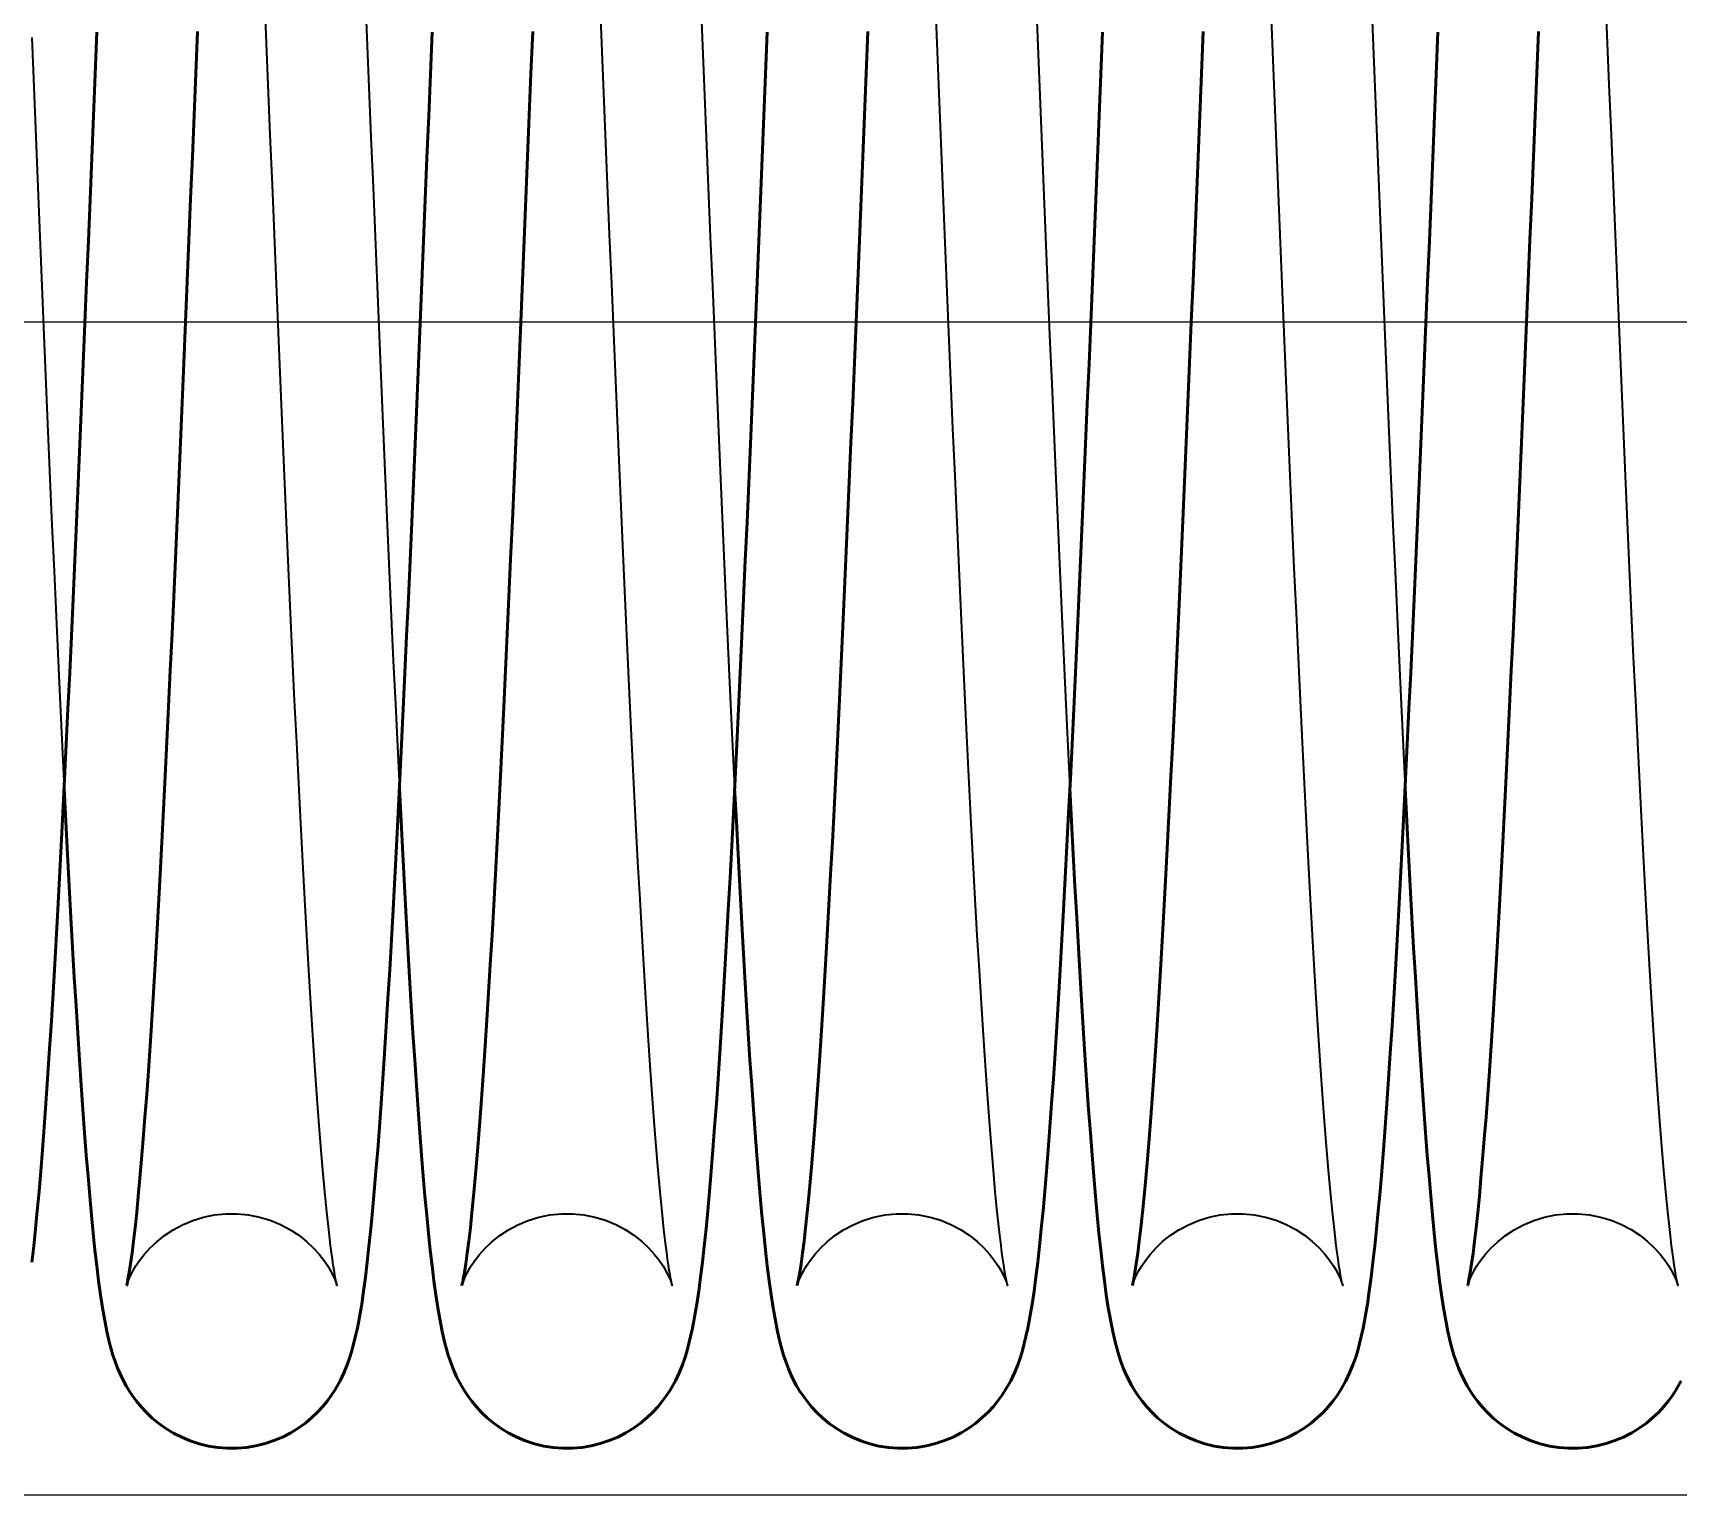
# Model space of a CAD drawing. Header units: millimetres. Extents: x 1448 to 104164, y -19509 to -89.
# Drawn here: x 4319.8 to 4375.9, y -1813.4 to -1763.6 of the extents above; entities that cross this region are included whole.
import ezdxf

# ---------------------------------------------------------------- set-up
doc = ezdxf.new("R2010")
doc.units = ezdxf.units.MM
doc.header["$LTSCALE"] = 60
doc.header["$MEASUREMENT"] = 0
doc.layers.get('0').update_dxf_attribs({"linetype": 'CONTINUOUS'})
doc.layers.add('가려진 것(ISO)', color=7, linetype='CONTINUOUS', lineweight=35)
doc.layers.add('가시적인 것(ISO)', color=7, linetype='CONTINUOUS', lineweight=50)

# ---------------------------------------------------------------- blocks, each defined once
blk = doc.blocks.new('토션스프링1234567')
at = {"layer": '가려진 것(ISO)', "flags": 128}
for points in [[(21462938.524, -50953003.351), (21462938.455, -50953005.058), (21462938.386, -50953006.761), (21462938.317, -50953008.464), (21462938.248, -50953010.165), (21462938.179, -50953011.859), (21462938.109, -50953013.543), (21462938.04, -50953015.213), (21462937.971, -50953016.865), (21462937.902, -50953018.497), (21462937.833, -50953020.105), (21462937.764, -50953021.691), (21462937.695, -50953023.256), (21462937.625, -50953024.796), (21462937.556, -50953026.308), (21462937.487, -50953027.788), (21462937.418, -50953029.235), (21462937.348, -50953030.644)], [(21462949.953, -50953003.351), (21462949.884, -50953005.058), (21462949.815, -50953006.761), (21462949.746, -50953008.464), (21462949.676, -50953010.165), (21462949.607, -50953011.859), (21462949.538, -50953013.543), (21462949.469, -50953015.213), (21462949.399, -50953016.865), (21462949.33, -50953018.497), (21462949.261, -50953020.105), (21462949.192, -50953021.691), (21462949.123, -50953023.256), (21462949.054, -50953024.796), (21462948.985, -50953026.308), (21462948.915, -50953027.788), (21462948.846, -50953029.235), (21462948.777, -50953030.644)], [(21462961.381, -50953003.351), (21462961.312, -50953005.058), (21462961.243, -50953006.761), (21462961.174, -50953008.464), (21462961.105, -50953010.165), (21462961.036, -50953011.859), (21462960.966, -50953013.543), (21462960.897, -50953015.213), (21462960.828, -50953016.865), (21462960.759, -50953018.497), (21462960.69, -50953020.105), (21462960.621, -50953021.691), (21462960.552, -50953023.256), (21462960.483, -50953024.796), (21462960.413, -50953026.308), (21462960.344, -50953027.788), (21462960.275, -50953029.235), (21462960.206, -50953030.644)], [(21462972.81, -50953003.351), (21462972.741, -50953005.058), (21462972.672, -50953006.761), (21462972.603, -50953008.464), (21462972.534, -50953010.165), (21462972.464, -50953011.859), (21462972.395, -50953013.543), (21462972.326, -50953015.213), (21462972.257, -50953016.865), (21462972.188, -50953018.497), (21462972.119, -50953020.105), (21462972.05, -50953021.691), (21462971.98, -50953023.256), (21462971.911, -50953024.796), (21462971.842, -50953026.308), (21462971.773, -50953027.788), (21462971.703, -50953029.235), (21462971.634, -50953030.644)], [(21462984.169, -50953005.058), (21462984.1, -50953006.761), (21462984.031, -50953008.464), (21462983.962, -50953010.165), (21462983.893, -50953011.859), (21462983.824, -50953013.543), (21462983.754, -50953015.213), (21462983.685, -50953016.865), (21462983.616, -50953018.497), (21462983.547, -50953020.105), (21462983.478, -50953021.691), (21462983.409, -50953023.256), (21462983.34, -50953024.796), (21462983.27, -50953026.308), (21462983.201, -50953027.788), (21462983.132, -50953029.235), (21462983.063, -50953030.644)], [(21462935.219, -50953047.609), (21462935.212, -50953047.585), (21462935.183, -50953047.502), (21462935.157, -50953047.434), (21462935.12, -50953047.344), (21462935.067, -50953047.232), (21462934.995, -50953047.096), (21462934.9, -50953046.935), (21462934.775, -50953046.75), (21462934.618, -50953046.547), (21462934.423, -50953046.332), (21462934.193, -50953046.114), (21462933.93, -50953045.903), (21462933.634, -50953045.709), (21462933.31, -50953045.536), (21462932.965, -50953045.392), (21462932.601, -50953045.281), (21462932.223, -50953045.204), (21462931.838, -50953045.164), (21462931.451, -50953045.164), (21462931.065, -50953045.201), (21462930.687, -50953045.276), (21462930.323, -50953045.385), (21462929.976, -50953045.528), (21462929.65, -50953045.7), (21462929.353, -50953045.893), (21462929.087, -50953046.103), (21462928.856, -50953046.321), (21462928.659, -50953046.537), (21462928.5, -50953046.741), (21462928.374, -50953046.927), (21462928.277, -50953047.09), (21462928.204, -50953047.228), (21462928.151, -50953047.34), (21462928.113, -50953047.43), (21462928.086, -50953047.499), (21462928.068, -50953047.549), (21462928.051, -50953047.603), (21462928.05, -50953047.604), (21462928.06, -50953047.565), (21462928.076, -50953047.489), (21462928.097, -50953047.382), (21462928.122, -50953047.248), (21462928.148, -50953047.091), (21462928.176, -50953046.91), (21462928.205, -50953046.709), (21462928.236, -50953046.486), (21462928.267, -50953046.244), (21462928.331, -50953045.703), (21462928.397, -50953045.094), (21462928.463, -50953044.417), (21462928.53, -50953043.676), (21462928.597, -50953042.871), (21462928.665, -50953042.007), (21462928.734, -50953041.085), (21462928.802, -50953040.108), (21462928.871, -50953039.079), (21462928.939, -50953037.996), (21462929.008, -50953036.86), (21462929.077, -50953035.674), (21462929.146, -50953034.441), (21462929.215, -50953033.163), (21462929.284, -50953031.844), (21462929.353, -50953030.487), (21462929.422, -50953029.093), (21462929.491, -50953027.66), (21462929.56, -50953026.19), (21462929.629, -50953024.685), (21462929.698, -50953023.15), (21462929.767, -50953021.587), (21462929.836, -50953020), (21462929.906, -50953018.392), (21462929.975, -50953016.767), (21462930.043, -50953015.123), (21462930.113, -50953013.458), (21462930.182, -50953011.778), (21462930.251, -50953010.085), (21462930.32, -50953008.383), (21462930.389, -50953006.676), (21462930.459, -50953004.967), (21462930.528, -50953003.26)], [(21462946.648, -50953047.609), (21462946.641, -50953047.585), (21462946.612, -50953047.502), (21462946.586, -50953047.433), (21462946.549, -50953047.344), (21462946.496, -50953047.232), (21462946.423, -50953047.096), (21462946.328, -50953046.935), (21462946.203, -50953046.75), (21462946.046, -50953046.547), (21462945.852, -50953046.331), (21462945.621, -50953046.113), (21462945.357, -50953045.903), (21462945.062, -50953045.709), (21462944.738, -50953045.536), (21462944.393, -50953045.392), (21462944.029, -50953045.28), (21462943.651, -50953045.204), (21462943.266, -50953045.164), (21462942.879, -50953045.164), (21462942.493, -50953045.201), (21462942.115, -50953045.276), (21462941.751, -50953045.385), (21462941.404, -50953045.529), (21462941.078, -50953045.7), (21462940.781, -50953045.894), (21462940.516, -50953046.103), (21462940.284, -50953046.321), (21462940.088, -50953046.538), (21462939.928, -50953046.742), (21462939.802, -50953046.927), (21462939.705, -50953047.09), (21462939.633, -50953047.228), (21462939.579, -50953047.34), (21462939.541, -50953047.43), (21462939.515, -50953047.499), (21462939.496, -50953047.549), (21462939.479, -50953047.603), (21462939.479, -50953047.604), (21462939.488, -50953047.564), (21462939.504, -50953047.489), (21462939.526, -50953047.382), (21462939.551, -50953047.248), (21462939.577, -50953047.09), (21462939.605, -50953046.91), (21462939.634, -50953046.708), (21462939.664, -50953046.486), (21462939.696, -50953046.244), (21462939.76, -50953045.703), (21462939.825, -50953045.093), (21462939.891, -50953044.417), (21462939.958, -50953043.675), (21462940.026, -50953042.871), (21462940.094, -50953042.006), (21462940.162, -50953041.084), (21462940.231, -50953040.108), (21462940.299, -50953039.079), (21462940.368, -50953037.995), (21462940.436, -50953036.859), (21462940.505, -50953035.673), (21462940.574, -50953034.44), (21462940.643, -50953033.163), (21462940.712, -50953031.844), (21462940.781, -50953030.486), (21462940.85, -50953029.093), (21462940.919, -50953027.66), (21462940.988, -50953026.189), (21462941.057, -50953024.685), (21462941.127, -50953023.149), (21462941.196, -50953021.586), (21462941.265, -50953019.999), (21462941.334, -50953018.392), (21462941.403, -50953016.767), (21462941.472, -50953015.122), (21462941.541, -50953013.458), (21462941.61, -50953011.778), (21462941.68, -50953010.085), (21462941.749, -50953008.383), (21462941.818, -50953006.676), (21462941.887, -50953004.967), (21462941.956, -50953003.26)], [(21462958.076, -50953047.609), (21462958.069, -50953047.585), (21462958.041, -50953047.502), (21462958.014, -50953047.434), (21462957.977, -50953047.344), (21462957.924, -50953047.232), (21462957.852, -50953047.096), (21462957.757, -50953046.935), (21462957.632, -50953046.75), (21462957.475, -50953046.547), (21462957.28, -50953046.332), (21462957.05, -50953046.114), (21462956.786, -50953045.903), (21462956.491, -50953045.709), (21462956.167, -50953045.536), (21462955.822, -50953045.392), (21462955.458, -50953045.281), (21462955.08, -50953045.204), (21462954.695, -50953045.164), (21462954.308, -50953045.164), (21462953.922, -50953045.201), (21462953.544, -50953045.276), (21462953.18, -50953045.385), (21462952.832, -50953045.528), (21462952.507, -50953045.7), (21462952.21, -50953045.894), (21462951.944, -50953046.103), (21462951.713, -50953046.321), (21462951.516, -50953046.537), (21462951.357, -50953046.741), (21462951.231, -50953046.927), (21462951.134, -50953047.09), (21462951.061, -50953047.228), (21462951.008, -50953047.34), (21462950.97, -50953047.43), (21462950.943, -50953047.499), (21462950.925, -50953047.549), (21462950.908, -50953047.603), (21462950.908, -50953047.604), (21462950.917, -50953047.565), (21462950.933, -50953047.489), (21462950.954, -50953047.382), (21462950.979, -50953047.248), (21462951.006, -50953047.09), (21462951.033, -50953046.91), (21462951.063, -50953046.709), (21462951.093, -50953046.486), (21462951.124, -50953046.244), (21462951.188, -50953045.703), (21462951.254, -50953045.093), (21462951.32, -50953044.417), (21462951.387, -50953043.676), (21462951.455, -50953042.871), (21462951.523, -50953042.006), (21462951.591, -50953041.084), (21462951.659, -50953040.108), (21462951.728, -50953039.079), (21462951.796, -50953037.996), (21462951.865, -50953036.86), (21462951.934, -50953035.674), (21462952.003, -50953034.44), (21462952.072, -50953033.163), (21462952.141, -50953031.844), (21462952.21, -50953030.487), (21462952.279, -50953029.093), (21462952.348, -50953027.66), (21462952.417, -50953026.19), (21462952.486, -50953024.685), (21462952.555, -50953023.15), (21462952.624, -50953021.587), (21462952.694, -50953020), (21462952.763, -50953018.392), (21462952.832, -50953016.767), (21462952.901, -50953015.122), (21462952.97, -50953013.458), (21462953.039, -50953011.778), (21462953.108, -50953010.085), (21462953.177, -50953008.383), (21462953.247, -50953006.676), (21462953.316, -50953004.967), (21462953.385, -50953003.26)], [(21462969.505, -50953047.609), (21462969.498, -50953047.585), (21462969.469, -50953047.502), (21462969.443, -50953047.434), (21462969.406, -50953047.344), (21462969.353, -50953047.232), (21462969.281, -50953047.096), (21462969.185, -50953046.935), (21462969.06, -50953046.75), (21462968.903, -50953046.547), (21462968.709, -50953046.332), (21462968.479, -50953046.114), (21462968.215, -50953045.903), (21462967.919, -50953045.709), (21462967.596, -50953045.536), (21462967.25, -50953045.392), (21462966.886, -50953045.281), (21462966.508, -50953045.204), (21462966.123, -50953045.164), (21462965.736, -50953045.164), (21462965.351, -50953045.201), (21462964.972, -50953045.276), (21462964.608, -50953045.385), (21462964.261, -50953045.529), (21462963.936, -50953045.7), (21462963.638, -50953045.894), (21462963.373, -50953046.103), (21462963.141, -50953046.321), (21462962.945, -50953046.537), (21462962.785, -50953046.741), (21462962.66, -50953046.927), (21462962.562, -50953047.09), (21462962.49, -50953047.228), (21462962.437, -50953047.34), (21462962.398, -50953047.43), (21462962.372, -50953047.499), (21462962.354, -50953047.549), (21462962.336, -50953047.603), (21462962.336, -50953047.604), (21462962.345, -50953047.565), (21462962.362, -50953047.489), (21462962.383, -50953047.382), (21462962.408, -50953047.248), (21462962.434, -50953047.09), (21462962.462, -50953046.91), (21462962.491, -50953046.709), (21462962.521, -50953046.486), (21462962.553, -50953046.244), (21462962.617, -50953045.703), (21462962.682, -50953045.093), (21462962.749, -50953044.417), (21462962.816, -50953043.675), (21462962.883, -50953042.871), (21462962.951, -50953042.006), (21462963.019, -50953041.084), (21462963.088, -50953040.108), (21462963.156, -50953039.079), (21462963.225, -50953037.995), (21462963.294, -50953036.859), (21462963.362, -50953035.673), (21462963.432, -50953034.44), (21462963.501, -50953033.163), (21462963.57, -50953031.844), (21462963.639, -50953030.486), (21462963.707, -50953029.093), (21462963.776, -50953027.66), (21462963.845, -50953026.19), (21462963.915, -50953024.685), (21462963.984, -50953023.149), (21462964.053, -50953021.587), (21462964.122, -50953019.999), (21462964.191, -50953018.392), (21462964.26, -50953016.767), (21462964.329, -50953015.122), (21462964.398, -50953013.458), (21462964.467, -50953011.778), (21462964.537, -50953010.085), (21462964.606, -50953008.383), (21462964.675, -50953006.676), (21462964.744, -50953004.967), (21462964.813, -50953003.26)], [(21462980.934, -50953047.609), (21462980.926, -50953047.585), (21462980.898, -50953047.502), (21462980.872, -50953047.434), (21462980.834, -50953047.344), (21462980.781, -50953047.232), (21462980.709, -50953047.096), (21462980.614, -50953046.935), (21462980.489, -50953046.75), (21462980.332, -50953046.547), (21462980.137, -50953046.332), (21462979.907, -50953046.114), (21462979.643, -50953045.903), (21462979.348, -50953045.709), (21462979.024, -50953045.536), (21462978.679, -50953045.392), (21462978.315, -50953045.281), (21462977.937, -50953045.204), (21462977.552, -50953045.164), (21462977.165, -50953045.164), (21462976.779, -50953045.201), (21462976.401, -50953045.276), (21462976.037, -50953045.385), (21462975.69, -50953045.529), (21462975.364, -50953045.7), (21462975.067, -50953045.894), (21462974.801, -50953046.103), (21462974.57, -50953046.321), (21462974.373, -50953046.537), (21462974.214, -50953046.741), (21462974.088, -50953046.927), (21462973.991, -50953047.09), (21462973.919, -50953047.228), (21462973.865, -50953047.34), (21462973.827, -50953047.43), (21462973.8, -50953047.499), (21462973.782, -50953047.549), (21462973.765, -50953047.603), (21462973.765, -50953047.604), (21462973.774, -50953047.565), (21462973.79, -50953047.489), (21462973.812, -50953047.382), (21462973.836, -50953047.248), (21462973.863, -50953047.09), (21462973.891, -50953046.91), (21462973.92, -50953046.709), (21462973.95, -50953046.486), (21462973.981, -50953046.244), (21462974.045, -50953045.703), (21462974.111, -50953045.093), (21462974.177, -50953044.417), (21462974.244, -50953043.676), (21462974.312, -50953042.871), (21462974.38, -50953042.006), (21462974.448, -50953041.084), (21462974.517, -50953040.108), (21462974.585, -50953039.079), (21462974.653, -50953037.996), (21462974.722, -50953036.86), (21462974.791, -50953035.674), (21462974.86, -50953034.44), (21462974.929, -50953033.163), (21462974.998, -50953031.844), (21462975.067, -50953030.486), (21462975.136, -50953029.093), (21462975.205, -50953027.66), (21462975.274, -50953026.19), (21462975.343, -50953024.685), (21462975.412, -50953023.15), (21462975.482, -50953021.587), (21462975.551, -50953020), (21462975.62, -50953018.392), (21462975.689, -50953016.767), (21462975.758, -50953015.122), (21462975.827, -50953013.458), (21462975.896, -50953011.778), (21462975.965, -50953010.085), (21462976.035, -50953008.383), (21462976.104, -50953006.676), (21462976.173, -50953004.967), (21462976.242, -50953003.26)]]:
    blk.add_lwpolyline(points, dxfattribs=at)
at = {"layer": '가시적인 것(ISO)', "flags": 128}
for points in [[(21462932.805, -50953004.859), (21462932.863, -50953006.283), (21462932.921, -50953007.709), (21462932.978, -50953009.132), (21462933.036, -50953010.552), (21462933.094, -50953011.965), (21462933.152, -50953013.371), (21462933.21, -50953014.766), (21462933.268, -50953016.148), (21462933.325, -50953017.516), (21462933.383, -50953018.868), (21462933.441, -50953020.205), (21462933.498, -50953021.528), (21462933.556, -50953022.836), (21462933.614, -50953024.125), (21462933.672, -50953025.395), (21462933.73, -50953026.643), (21462933.788, -50953027.867), (21462933.845, -50953029.066), (21462933.903, -50953030.237), (21462933.96, -50953031.378), (21462934.018, -50953032.492), (21462934.076, -50953033.579), (21462934.133, -50953034.637), (21462934.191, -50953035.664), (21462934.249, -50953036.66), (21462934.306, -50953037.621), (21462934.364, -50953038.548), (21462934.421, -50953039.437), (21462934.478, -50953040.288), (21462934.535, -50953041.099), (21462934.593, -50953041.871), (21462934.65, -50953042.606), (21462934.707, -50953043.3), (21462934.764, -50953043.953), (21462934.82, -50953044.561), (21462934.876, -50953045.123), (21462934.931, -50953045.637), (21462934.984, -50953046.1), (21462935.035, -50953046.511), (21462935.085, -50953046.867), (21462935.132, -50953047.165), (21462935.173, -50953047.397), (21462935.191, -50953047.485), (21462935.206, -50953047.552), (21462935.216, -50953047.594), (21462935.219, -50953047.609)], [(21462944.234, -50953004.859), (21462944.292, -50953006.285), (21462944.349, -50953007.711), (21462944.407, -50953009.135), (21462944.465, -50953010.554), (21462944.523, -50953011.968), (21462944.581, -50953013.373), (21462944.639, -50953014.768), (21462944.696, -50953016.15), (21462944.754, -50953017.517), (21462944.812, -50953018.868), (21462944.869, -50953020.206), (21462944.927, -50953021.53), (21462944.985, -50953022.838), (21462945.043, -50953024.128), (21462945.101, -50953025.397), (21462945.158, -50953026.645), (21462945.216, -50953027.869), (21462945.274, -50953029.067), (21462945.332, -50953030.238), (21462945.389, -50953031.379), (21462945.447, -50953032.493), (21462945.504, -50953033.58), (21462945.562, -50953034.638), (21462945.62, -50953035.666), (21462945.677, -50953036.662), (21462945.735, -50953037.623), (21462945.793, -50953038.549), (21462945.85, -50953039.438), (21462945.907, -50953040.289), (21462945.964, -50953041.099), (21462946.021, -50953041.872), (21462946.079, -50953042.607), (21462946.136, -50953043.301), (21462946.193, -50953043.954), (21462946.249, -50953044.562), (21462946.304, -50953045.123), (21462946.359, -50953045.637), (21462946.412, -50953046.1), (21462946.464, -50953046.51), (21462946.514, -50953046.867), (21462946.561, -50953047.165), (21462946.602, -50953047.397), (21462946.62, -50953047.485), (21462946.634, -50953047.552), (21462946.644, -50953047.594), (21462946.648, -50953047.609)], [(21462955.662, -50953004.859), (21462955.72, -50953006.284), (21462955.778, -50953007.709), (21462955.836, -50953009.133), (21462955.894, -50953010.553), (21462955.951, -50953011.966), (21462956.009, -50953013.372), (21462956.067, -50953014.767), (21462956.125, -50953016.149), (21462956.183, -50953017.517), (21462956.24, -50953018.868), (21462956.298, -50953020.206), (21462956.356, -50953021.529), (21462956.413, -50953022.837), (21462956.471, -50953024.126), (21462956.529, -50953025.396), (21462956.587, -50953026.644), (21462956.645, -50953027.868), (21462956.702, -50953029.066), (21462956.76, -50953030.237), (21462956.818, -50953031.379), (21462956.875, -50953032.493), (21462956.933, -50953033.58), (21462956.99, -50953034.637), (21462957.048, -50953035.665), (21462957.106, -50953036.66), (21462957.164, -50953037.622), (21462957.221, -50953038.548), (21462957.278, -50953039.438), (21462957.336, -50953040.288), (21462957.393, -50953041.099), (21462957.45, -50953041.872), (21462957.507, -50953042.606), (21462957.564, -50953043.301), (21462957.621, -50953043.953), (21462957.678, -50953044.561), (21462957.733, -50953045.123), (21462957.788, -50953045.637), (21462957.841, -50953046.1), (21462957.893, -50953046.51), (21462957.942, -50953046.867), (21462957.989, -50953047.165), (21462958.031, -50953047.397), (21462958.048, -50953047.485), (21462958.063, -50953047.552), (21462958.073, -50953047.594), (21462958.076, -50953047.609)], [(21462967.091, -50953004.859), (21462967.149, -50953006.284), (21462967.206, -50953007.71), (21462967.264, -50953009.134), (21462967.322, -50953010.554), (21462967.38, -50953011.967), (21462967.438, -50953013.372), (21462967.496, -50953014.767), (21462967.554, -50953016.15), (21462967.611, -50953017.517), (21462967.669, -50953018.868), (21462967.726, -50953020.206), (21462967.784, -50953021.53), (21462967.842, -50953022.837), (21462967.9, -50953024.127), (21462967.958, -50953025.397), (21462968.016, -50953026.644), (21462968.073, -50953027.869), (21462968.131, -50953029.067), (21462968.189, -50953030.237), (21462968.246, -50953031.379), (21462968.304, -50953032.493), (21462968.361, -50953033.58), (21462968.419, -50953034.638), (21462968.477, -50953035.666), (21462968.535, -50953036.661), (21462968.592, -50953037.623), (21462968.65, -50953038.549), (21462968.707, -50953039.438), (21462968.764, -50953040.289), (21462968.821, -50953041.099), (21462968.878, -50953041.872), (21462968.936, -50953042.607), (21462968.993, -50953043.301), (21462969.05, -50953043.953), (21462969.106, -50953044.561), (21462969.162, -50953045.123), (21462969.216, -50953045.637), (21462969.269, -50953046.1), (21462969.321, -50953046.51), (21462969.371, -50953046.867), (21462969.418, -50953047.165), (21462969.459, -50953047.397), (21462969.477, -50953047.485), (21462969.491, -50953047.552), (21462969.501, -50953047.594), (21462969.505, -50953047.609)], [(21462978.52, -50953004.859), (21462978.577, -50953006.284), (21462978.635, -50953007.71), (21462978.693, -50953009.133), (21462978.751, -50953010.553), (21462978.809, -50953011.967), (21462978.866, -50953013.372), (21462978.924, -50953014.767), (21462978.982, -50953016.149), (21462979.04, -50953017.517), (21462979.097, -50953018.868), (21462979.155, -50953020.206), (21462979.213, -50953021.529), (21462979.271, -50953022.837), (21462979.328, -50953024.126), (21462979.386, -50953025.396), (21462979.444, -50953026.644), (21462979.502, -50953027.868), (21462979.56, -50953029.067), (21462979.617, -50953030.237), (21462979.675, -50953031.379), (21462979.732, -50953032.493), (21462979.79, -50953033.58), (21462979.848, -50953034.638), (21462979.905, -50953035.665), (21462979.963, -50953036.661), (21462980.021, -50953037.622), (21462980.078, -50953038.549), (21462980.136, -50953039.438), (21462980.193, -50953040.288), (21462980.25, -50953041.099), (21462980.307, -50953041.872), (21462980.364, -50953042.607), (21462980.421, -50953043.301), (21462980.478, -50953043.953), (21462980.535, -50953044.561), (21462980.59, -50953045.123), (21462980.645, -50953045.637), (21462980.698, -50953046.1), (21462980.75, -50953046.51), (21462980.8, -50953046.867), (21462980.846, -50953047.165), (21462980.888, -50953047.397), (21462980.906, -50953047.485), (21462980.92, -50953047.552), (21462980.93, -50953047.594), (21462980.934, -50953047.609)], [(21462937.348, -50953030.644), (21462937.291, -50953031.79), (21462937.233, -50953032.907), (21462937.175, -50953033.997), (21462937.117, -50953035.06), (21462937.059, -50953036.093), (21462937.001, -50953037.096), (21462936.943, -50953038.068), (21462936.885, -50953039.006), (21462936.827, -50953039.911), (21462936.768, -50953040.779), (21462936.71, -50953041.611), (21462936.652, -50953042.405), (21462936.594, -50953043.161), (21462936.536, -50953043.881), (21462936.477, -50953044.564), (21462936.419, -50953045.211), (21462936.359, -50953045.823), (21462936.298, -50953046.4), (21462936.236, -50953046.942), (21462936.173, -50953047.45), (21462936.107, -50953047.925), (21462936.04, -50953048.366), (21462935.89, -50953049.177), (21462935.799, -50953049.569), (21462935.685, -50953049.978), (21462935.61, -50953050.202), (21462935.517, -50953050.445), (21462935.397, -50953050.719), (21462935.236, -50953051.027), (21462935.136, -50953051.194), (21462935.018, -50953051.371), (21462934.882, -50953051.556), (21462934.725, -50953051.746), (21462934.547, -50953051.938), (21462934.347, -50953052.127), (21462934.124, -50953052.31), (21462933.881, -50953052.483), (21462933.62, -50953052.642), (21462933.342, -50953052.783), (21462933.05, -50953052.904), (21462932.745, -50953053.004), (21462932.43, -50953053.08), (21462932.11, -50953053.131), (21462931.785, -50953053.156), (21462931.458, -50953053.155), (21462931.133, -50953053.128), (21462930.813, -50953053.075), (21462930.5, -50953052.997), (21462930.196, -50953052.896), (21462929.904, -50953052.773), (21462929.627, -50953052.63), (21462929.368, -50953052.471), (21462929.127, -50953052.296), (21462928.906, -50953052.112), (21462928.706, -50953051.922), (21462928.53, -50953051.731), (21462928.375, -50953051.542), (21462928.24, -50953051.357), (21462928.124, -50953051.18), (21462927.939, -50953050.855)], [(21462948.777, -50953030.644), (21462948.719, -50953031.79), (21462948.662, -50953032.907), (21462948.604, -50953033.997), (21462948.546, -50953035.06), (21462948.488, -50953036.093), (21462948.43, -50953037.096), (21462948.372, -50953038.068), (21462948.314, -50953039.006), (21462948.255, -50953039.911), (21462948.197, -50953040.779), (21462948.139, -50953041.611), (21462948.081, -50953042.405), (21462948.022, -50953043.161), (21462947.964, -50953043.881), (21462947.906, -50953044.564), (21462947.847, -50953045.211), (21462947.787, -50953045.823), (21462947.727, -50953046.4), (21462947.665, -50953046.942), (21462947.601, -50953047.45), (21462947.536, -50953047.925), (21462947.468, -50953048.366), (21462947.319, -50953049.177), (21462947.228, -50953049.569), (21462947.113, -50953049.978), (21462947.038, -50953050.202), (21462946.945, -50953050.445), (21462946.826, -50953050.719), (21462946.665, -50953051.027), (21462946.564, -50953051.194), (21462946.447, -50953051.371), (21462946.31, -50953051.556), (21462946.154, -50953051.746), (21462945.975, -50953051.938), (21462945.775, -50953052.127), (21462945.552, -50953052.31), (21462945.309, -50953052.483), (21462945.048, -50953052.642), (21462944.771, -50953052.783), (21462944.478, -50953052.904), (21462944.173, -50953053.004), (21462943.859, -50953053.08), (21462943.539, -50953053.131), (21462943.214, -50953053.156), (21462942.887, -50953053.155), (21462942.562, -50953053.128), (21462942.242, -50953053.075), (21462941.929, -50953052.997), (21462941.625, -50953052.896), (21462941.332, -50953052.773), (21462941.055, -50953052.63), (21462940.796, -50953052.471), (21462940.555, -50953052.296), (21462940.334, -50953052.112), (21462940.135, -50953051.922), (21462939.959, -50953051.731), (21462939.804, -50953051.542), (21462939.669, -50953051.357), (21462939.552, -50953051.18), (21462939.368, -50953050.855), (21462939.231, -50953050.567), (21462939.128, -50953050.312), (21462939.045, -50953050.08), (21462938.978, -50953049.866), (21462938.782, -50953049.066), (21462938.635, -50953048.242), (21462938.571, -50953047.799), (21462938.509, -50953047.325), (21462938.447, -50953046.814), (21462938.386, -50953046.265), (21462938.325, -50953045.681), (21462938.265, -50953045.059), (21462938.206, -50953044.402), (21462938.147, -50953043.708), (21462938.089, -50953042.977), (21462938.03, -50953042.211), (21462937.972, -50953041.407), (21462937.914, -50953040.564), (21462937.856, -50953039.685), (21462937.797, -50953038.771), (21462937.739, -50953037.822), (21462937.681, -50953036.841), (21462937.623, -50953035.829), (21462937.564, -50953034.786), (21462937.507, -50953033.714), (21462937.449, -50953032.616), (21462937.391, -50953031.491), (21462937.333, -50953030.339), (21462937.276, -50953029.158), (21462937.218, -50953027.951), (21462937.16, -50953026.719), (21462937.102, -50953025.465), (21462937.044, -50953024.189), (21462936.986, -50953022.893), (21462936.928, -50953021.581), (21462936.87, -50953020.253), (21462936.813, -50953018.911), (21462936.755, -50953017.556), (21462936.697, -50953016.186), (21462936.64, -50953014.801), (21462936.582, -50953013.404), (21462936.524, -50953011.997), (21462936.466, -50953010.582), (21462936.408, -50953009.161), (21462936.35, -50953007.736), (21462936.293, -50953006.309), (21462936.235, -50953004.883)], [(21462960.206, -50953030.644), (21462960.148, -50953031.79), (21462960.09, -50953032.907), (21462960.032, -50953033.997), (21462959.975, -50953035.06), (21462959.917, -50953036.093), (21462959.858, -50953037.096), (21462959.8, -50953038.068), (21462959.742, -50953039.006), (21462959.684, -50953039.911), (21462959.626, -50953040.779), (21462959.567, -50953041.611), (21462959.509, -50953042.405), (21462959.451, -50953043.161), (21462959.393, -50953043.881), (21462959.335, -50953044.564), (21462959.276, -50953045.211), (21462959.216, -50953045.823), (21462959.155, -50953046.4), (21462959.093, -50953046.942), (21462959.03, -50953047.45), (21462958.964, -50953047.925), (21462958.897, -50953048.366), (21462958.748, -50953049.177), (21462958.656, -50953049.569), (21462958.542, -50953049.978), (21462958.467, -50953050.202), (21462958.374, -50953050.445), (21462958.255, -50953050.719), (21462958.094, -50953051.027), (21462957.993, -50953051.194), (21462957.875, -50953051.371), (21462957.739, -50953051.556), (21462957.582, -50953051.746), (21462957.404, -50953051.938), (21462957.204, -50953052.127), (21462956.981, -50953052.31), (21462956.738, -50953052.483), (21462956.477, -50953052.642), (21462956.199, -50953052.783), (21462955.907, -50953052.904), (21462955.602, -50953053.004), (21462955.287, -50953053.08), (21462954.967, -50953053.131), (21462954.642, -50953053.156), (21462954.316, -50953053.155), (21462953.99, -50953053.128), (21462953.67, -50953053.075), (21462953.357, -50953052.997), (21462953.053, -50953052.896), (21462952.761, -50953052.773), (21462952.484, -50953052.63), (21462952.225, -50953052.471), (21462951.984, -50953052.296), (21462951.763, -50953052.112), (21462951.564, -50953051.922), (21462951.387, -50953051.731), (21462951.232, -50953051.542), (21462951.097, -50953051.357), (21462950.981, -50953051.18), (21462950.796, -50953050.855), (21462950.66, -50953050.567), (21462950.556, -50953050.312), (21462950.474, -50953050.08), (21462950.407, -50953049.866), (21462950.21, -50953049.066), (21462950.063, -50953048.242), (21462949.999, -50953047.799), (21462949.937, -50953047.325), (21462949.875, -50953046.814), (21462949.814, -50953046.265), (21462949.754, -50953045.681), (21462949.694, -50953045.059), (21462949.635, -50953044.402), (21462949.576, -50953043.708), (21462949.517, -50953042.977), (21462949.459, -50953042.211), (21462949.401, -50953041.407), (21462949.342, -50953040.564), (21462949.284, -50953039.685), (21462949.226, -50953038.771), (21462949.167, -50953037.822), (21462949.109, -50953036.841), (21462949.051, -50953035.829), (21462948.993, -50953034.786), (21462948.935, -50953033.714), (21462948.877, -50953032.616), (21462948.82, -50953031.491), (21462948.762, -50953030.339), (21462948.704, -50953029.158), (21462948.646, -50953027.951), (21462948.588, -50953026.719), (21462948.53, -50953025.465), (21462948.472, -50953024.189), (21462948.415, -50953022.893), (21462948.357, -50953021.581), (21462948.299, -50953020.253), (21462948.241, -50953018.911), (21462948.184, -50953017.556), (21462948.126, -50953016.186), (21462948.068, -50953014.801), (21462948.01, -50953013.404), (21462947.952, -50953011.997), (21462947.895, -50953010.582), (21462947.837, -50953009.161), (21462947.779, -50953007.736), (21462947.721, -50953006.309), (21462947.663, -50953004.883)], [(21462971.634, -50953030.644), (21462971.576, -50953031.79), (21462971.519, -50953032.907), (21462971.461, -50953033.997), (21462971.403, -50953035.06), (21462971.345, -50953036.093), (21462971.287, -50953037.096), (21462971.229, -50953038.068), (21462971.171, -50953039.006), (21462971.112, -50953039.911), (21462971.054, -50953040.779), (21462970.996, -50953041.611), (21462970.938, -50953042.405), (21462970.88, -50953043.161), (21462970.822, -50953043.881), (21462970.763, -50953044.564), (21462970.704, -50953045.211), (21462970.645, -50953045.823), (21462970.584, -50953046.4), (21462970.522, -50953046.942), (21462970.458, -50953047.45), (21462970.393, -50953047.925), (21462970.325, -50953048.366), (21462970.176, -50953049.177), (21462970.085, -50953049.569), (21462969.971, -50953049.978), (21462969.896, -50953050.202), (21462969.803, -50953050.445), (21462969.683, -50953050.719), (21462969.522, -50953051.027), (21462969.421, -50953051.194), (21462969.304, -50953051.371), (21462969.168, -50953051.556), (21462969.011, -50953051.746), (21462968.833, -50953051.938), (21462968.632, -50953052.127), (21462968.409, -50953052.31), (21462968.166, -50953052.483), (21462967.905, -50953052.642), (21462967.628, -50953052.783), (21462967.335, -50953052.904), (21462967.03, -50953053.004), (21462966.716, -50953053.08), (21462966.396, -50953053.131), (21462966.071, -50953053.156), (21462965.744, -50953053.155), (21462965.419, -50953053.128), (21462965.099, -50953053.075), (21462964.786, -50953052.997), (21462964.482, -50953052.896), (21462964.19, -50953052.773), (21462963.913, -50953052.63), (21462963.653, -50953052.471), (21462963.413, -50953052.296), (21462963.192, -50953052.112), (21462962.992, -50953051.922), (21462962.816, -50953051.731), (21462962.661, -50953051.542), (21462962.526, -50953051.357), (21462962.41, -50953051.18), (21462962.225, -50953050.855), (21462962.088, -50953050.567), (21462961.985, -50953050.312), (21462961.902, -50953050.08), (21462961.835, -50953049.866), (21462961.639, -50953049.066), (21462961.492, -50953048.242), (21462961.428, -50953047.799), (21462961.366, -50953047.325), (21462961.304, -50953046.814), (21462961.243, -50953046.265), (21462961.182, -50953045.681), (21462961.122, -50953045.059), (21462961.063, -50953044.402), (21462961.004, -50953043.708), (21462960.946, -50953042.977), (21462960.888, -50953042.211), (21462960.829, -50953041.407), (21462960.771, -50953040.564), (21462960.713, -50953039.685), (21462960.654, -50953038.771), (21462960.596, -50953037.822), (21462960.538, -50953036.841), (21462960.48, -50953035.829), (21462960.422, -50953034.786), (21462960.364, -50953033.714), (21462960.306, -50953032.616), (21462960.248, -50953031.491), (21462960.19, -50953030.339), (21462960.133, -50953029.158), (21462960.075, -50953027.951), (21462960.017, -50953026.719), (21462959.959, -50953025.465), (21462959.901, -50953024.189), (21462959.843, -50953022.893), (21462959.785, -50953021.581), (21462959.728, -50953020.253), (21462959.67, -50953018.911), (21462959.612, -50953017.556), (21462959.555, -50953016.186), (21462959.497, -50953014.801), (21462959.439, -50953013.404), (21462959.381, -50953011.997), (21462959.323, -50953010.582), (21462959.265, -50953009.161), (21462959.207, -50953007.736), (21462959.15, -50953006.309), (21462959.092, -50953004.883)], [(21462983.063, -50953030.644), (21462983.005, -50953031.79), (21462982.947, -50953032.907), (21462982.89, -50953033.997), (21462982.832, -50953035.06), (21462982.774, -50953036.093), (21462982.716, -50953037.096), (21462982.657, -50953038.068), (21462982.599, -50953039.006), (21462982.541, -50953039.911), (21462982.483, -50953040.779), (21462982.424, -50953041.611), (21462982.366, -50953042.405), (21462982.308, -50953043.161), (21462982.25, -50953043.881), (21462982.192, -50953044.564), (21462982.133, -50953045.211), (21462982.073, -50953045.823), (21462982.012, -50953046.4), (21462981.95, -50953046.942), (21462981.887, -50953047.45), (21462981.821, -50953047.925), (21462981.754, -50953048.366), (21462981.605, -50953049.177), (21462981.513, -50953049.569), (21462981.399, -50953049.978), (21462981.324, -50953050.202), (21462981.231, -50953050.445), (21462981.112, -50953050.719), (21462980.951, -50953051.027), (21462980.85, -50953051.194), (21462980.733, -50953051.371), (21462980.596, -50953051.556), (21462980.439, -50953051.746), (21462980.261, -50953051.938), (21462980.061, -50953052.127), (21462979.838, -50953052.31), (21462979.595, -50953052.483), (21462979.334, -50953052.642), (21462979.057, -50953052.783), (21462978.764, -50953052.904), (21462978.459, -50953053.004), (21462978.145, -50953053.08), (21462977.824, -50953053.131), (21462977.5, -50953053.156), (21462977.173, -50953053.155), (21462976.847, -50953053.128), (21462976.527, -50953053.075), (21462976.215, -50953052.997), (21462975.91, -50953052.896), (21462975.618, -50953052.773), (21462975.341, -50953052.63), (21462975.082, -50953052.471), (21462974.841, -50953052.296), (21462974.62, -50953052.112), (21462974.421, -50953051.922), (21462974.244, -50953051.731), (21462974.089, -50953051.542), (21462973.955, -50953051.357), (21462973.838, -50953051.18), (21462973.653, -50953050.855), (21462973.517, -50953050.567), (21462973.413, -50953050.312), (21462973.331, -50953050.08), (21462973.264, -50953049.866), (21462973.068, -50953049.066), (21462972.92, -50953048.242), (21462972.856, -50953047.799), (21462972.794, -50953047.325), (21462972.733, -50953046.814), (21462972.671, -50953046.265), (21462972.611, -50953045.681), (21462972.551, -50953045.059), (21462972.492, -50953044.402), (21462972.433, -50953043.708), (21462972.375, -50953042.977), (21462972.316, -50953042.211), (21462972.258, -50953041.407), (21462972.2, -50953040.564), (21462972.141, -50953039.685), (21462972.083, -50953038.771), (21462972.025, -50953037.822), (21462971.966, -50953036.841), (21462971.908, -50953035.829), (21462971.85, -50953034.786), (21462971.792, -50953033.714), (21462971.734, -50953032.616), (21462971.677, -50953031.491), (21462971.619, -50953030.339), (21462971.561, -50953029.158), (21462971.503, -50953027.951), (21462971.445, -50953026.719), (21462971.388, -50953025.465), (21462971.33, -50953024.189), (21462971.272, -50953022.893), (21462971.214, -50953021.581), (21462971.156, -50953020.253), (21462971.098, -50953018.911), (21462971.041, -50953017.556), (21462970.983, -50953016.186), (21462970.925, -50953014.801), (21462970.868, -50953013.404), (21462970.81, -50953011.997), (21462970.752, -50953010.582), (21462970.694, -50953009.161), (21462970.636, -50953007.736), (21462970.578, -50953006.309), (21462970.521, -50953004.883)], [(21462984.161, -50953046.814), (21462984.1, -50953046.265), (21462984.039, -50953045.681), (21462983.98, -50953045.059), (21462983.92, -50953044.402), (21462983.862, -50953043.708), (21462983.803, -50953042.977), (21462983.745, -50953042.211), (21462983.686, -50953041.407), (21462983.628, -50953040.564), (21462983.57, -50953039.685), (21462983.511, -50953038.771), (21462983.453, -50953037.822), (21462983.395, -50953036.841), (21462983.337, -50953035.829), (21462983.279, -50953034.786), (21462983.221, -50953033.714), (21462983.163, -50953032.616), (21462983.105, -50953031.491), (21462983.048, -50953030.339), (21462982.99, -50953029.158), (21462982.932, -50953027.951), (21462982.874, -50953026.719), (21462982.816, -50953025.465), (21462982.758, -50953024.189), (21462982.7, -50953022.893), (21462982.642, -50953021.581), (21462982.585, -50953020.253), (21462982.527, -50953018.911), (21462982.469, -50953017.556), (21462982.412, -50953016.186), (21462982.354, -50953014.801), (21462982.296, -50953013.404), (21462982.238, -50953011.997), (21462982.18, -50953010.582), (21462982.122, -50953009.161), (21462982.065, -50953007.736), (21462982.007, -50953006.309), (21462981.949, -50953004.883)]]:
    blk.add_lwpolyline(points, dxfattribs=at)

msp = doc.modelspace()

# ---------------------------------------------------------------- linework, layer by layer
at = {"color": 3}
for p, q in [((2630.755, -1773.431), (5402.629, -1773.431)), ((5130.755, -1813.431), (2830.755, -1813.431))]:
    msp.add_line(p, q, dxfattribs=at)

# ---------------------------------------------------------------- block references
at = {"xscale": -1}
msp.add_blockref('토션스프링1234567', (21467303.922, 50951241.322), dxfattribs=at)

doc.saveas('drawing.dxf')
